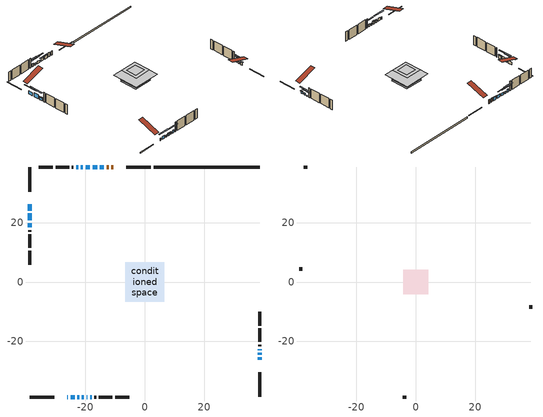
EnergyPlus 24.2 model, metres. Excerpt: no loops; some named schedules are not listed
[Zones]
conditioned space
 floor adiabatic (Floor3 construction): -4.47,-4.47 -4.47,4.47 4.47,4.47 4.47,-4.47 z0.76
 floor adiabatic (AdiabaticFloorConstruction): -6.58,-6.58 -6.58,6.58 6.58,6.58 6.58,-6.58 z3.2
 floor foundation (Slab1 construction): -4.56,-4.39 -4.56,4.39 4.56,4.39 4.56,-4.39 z0
 floor foundation (Slab2 construction): -1.37,-1.37 -1.37,1.37 1.37,1.37 1.37,-1.37 z0
 wall outside (RimJoist1 construction): 2.08,38.78 -6.18,38.78 / -38.78,-38.78 -30.51,-38.78 / -38.78,38.78 -38.78,30.51 / 38.78,-38.78 38.78,-30.51 z0.76:1.06
 wall outside (AdiabaticWallConstruction 1): -10.55,38.78 -11.25,38.78 / -12.18,38.78 -12.89,38.78 z0.76:2.79
 wall outside (AdiabaticWallConstruction): -26.14,-38.78 -25.94,-38.78 / 38.78,-26.14 38.78,-25.43 / -21.22,-38.78 -20.51,-38.78 / -19.58,-38.78 -19.37,-38.78 / -18.52,38.78 -19.94,38.78 z0.76:1.98; -25.01,-38.78 -23.69,-38.78 / -13.81,38.78 -15.14,38.78 / -38.78,19.81 -38.78,18.44 z0.76:2.28; -38.78,26.14 -38.78,24.11 z0.76:2.26; -38.78,23.18 -38.78,20.74 z0.76:2.74; -16.07,38.78 -17.59,38.78 z0.76:2.13; -22.76,-38.78 -22.15,-38.78 / 38.78,-24.51 38.78,-23.89 z0.76:1.73; 38.78,-22.97 38.78,-22.6 z0.76:1.12; -20.87,38.78 -21.53,38.78 z0.76:1.78; -22.46,38.78 -23.12,38.78 z0.76:2.29; -18.45,-38.78 -17.89,-38.78 z0.76:2.08
 wall outside (Wall1 construction): -24.05,38.78 -24.57,38.78 / -16.96,-38.78 -16.44,-38.78 / -38.78,17.51 -38.78,16.99 / 38.78,-21.68 38.78,-21.16 z0.76:5.64
 wall outside (Wall2 construction): -25.5,38.78 -30.09,38.78 / -15.51,-38.78 -10.92,-38.78 / -38.78,16.06 -38.78,11.47 / 38.78,-20.23 38.78,-15.64 z0.76:5.64
 wall outside (Wall3 construction): -31.02,38.78 -35.71,38.78 / -9.99,-38.78 -5.3,-38.78 / -38.78,10.54 -38.78,5.85 / 38.78,-14.71 38.78,-10.02 z0.76:5.64
 wall foundation (FoundationWall1 construction): 38.78,38.78 3.01,38.78 z0:0.76
 window (WindowConstruction 15): -26.14,-38.78 -25.94,-38.78 z0.76:1.98
 window (WindowConstruction 6): -25.01,-38.78 -23.69,-38.78 z0.76:2.28
 window (WindowConstruction 7): -38.78,26.14 -38.78,24.11 z0.76:2.26
 window (WindowConstruction 8): -38.78,23.18 -38.78,20.74 z0.76:2.74
 window (WindowConstruction 9): 38.78,-26.14 38.78,-25.43 z0.76:1.98
 window (WindowConstruction 10): -13.81,38.78 -15.14,38.78 z0.76:2.28
 window (WindowConstruction 11): -16.07,38.78 -17.59,38.78 z0.76:2.13
 window (WindowConstruction 12): -22.76,-38.78 -22.15,-38.78 z0.76:1.73
 window (WindowConstruction 13): -21.22,-38.78 -20.51,-38.78 z0.76:1.98
 window (WindowConstruction 16): -19.58,-38.78 -19.37,-38.78 z0.76:1.98
 window (WindowConstruction 14): -38.78,19.81 -38.78,18.44 z0.76:2.28
 window (WindowConstruction): 38.78,-24.5 38.78,-23.89 z0.76:1.73
 window (WindowConstruction 1): 38.78,-22.97 38.78,-22.61 z0.76:1.12
 window (WindowConstruction 2): -18.52,38.78 -19.94,38.78 z0.76:1.98
 window (WindowConstruction 3): -20.87,38.78 -21.53,38.78 z0.76:1.77
 window (WindowConstruction 4): -22.46,38.78 -23.12,38.78 z0.76:2.28
 window (WindowConstruction 5): -18.45,-38.78 -17.89,-38.78 z0.76:2.08
 door (Door): -10.55,38.78 -11.25,38.78 z0.76:2.79
 door (Door 1): -12.18,38.78 -12.89,38.78 z0.76:2.79
 ceiling adiabatic (AdiabaticFloorConstruction): 6.58,-6.58 6.58,6.58 -6.58,6.58 -6.58,-6.58 z3.2
attic - vented
 floor to conditioned space (Floor1 construction Reversed): -2.64,-2.64 -2.64,2.64 2.64,2.64 2.64,-2.64 z5.64
 floor to conditioned space (Floor2 construction Reversed): -4.14,-4.14 -4.14,4.14 4.14,4.14 4.14,-4.14 z5.64
 wall outside (Wall4 construction): -36.64,38.78 -37.85,38.78 / -4.37,-38.78 -3.16,-38.78 / -38.78,4.92 -38.78,3.71 / 38.78,-9.09 38.78,-7.88 z0.76:5.64
 roof outside (Roof1 construction): -9.62,38.78,5.64 -9.62,29.25,8.81 -7.11,29.25,8.81 -7.11,38.78,5.64; -27.07,-38.78,5.64 -27.07,-29.25,8.81 -29.58,-29.25,8.81 -29.58,-38.78,5.64; -38.78,27.07,5.64 -29.25,27.07,8.81 -29.25,29.58,8.81 -38.78,29.58,5.64; 38.78,-27.07,5.64 29.25,-27.07,8.81 29.25,-29.58,8.81 38.78,-29.58,5.64
shading: -21.42,-38.78 -27.28,-38.78 -27.28,-39.19 -21.42,-39.19 z4.55; -38.78,21.84 -38.78,28.41 -39.19,28.41 -39.19,21.84 z4.53; -38.78,18.47 -38.78,25.45 -39.19,25.45 -39.19,18.47 z5.01; 38.78,-25.23 38.78,-26.34 39.19,-26.34 39.19,-25.23 z2.18; -15.34,38.78 -13.61,38.78 -13.61,39.19 -15.34,39.19 z2.49; -17.79,38.78 -15.87,38.78 -15.87,39.19 -17.79,39.19 z2.33; -21.95,-38.78 -22.96,-38.78 -22.96,-39.19 -21.95,-39.19 z1.93; -20.31,-38.78 -21.42,-38.78 -21.42,-39.19 -20.31,-39.19 z2.18; -38.78,18.24 -38.78,20.01 -39.19,20.01 -39.19,18.24 z2.49; 38.78,-21.62 38.78,-26.77 39.19,-26.77 39.19,-21.62 z4; 38.78,-20.34 38.78,-25.24 39.19,-25.24 39.19,-20.34 z3.39; -22.21,38.78 -16.25,38.78 -16.25,39.19 -22.21,39.19 z4.25; -23.8,38.78 -18.6,38.78 -18.6,39.19 -23.8,39.19 z4.05; -25.39,38.78 -20.19,38.78 -20.19,39.19 -25.39,39.19 z4.55; -15.62,-38.78 -20.72,-38.78 -20.72,-39.19 -15.62,-39.19 z4.35
[Building]
Building 1: Terrain=Suburbs
[Site:Location]
Windsor AP_ON: Latitude {deg}=42.28; Longitude {deg}=-82.96; Time Zone {hr}=-5; Elevation {m}=190; Keep Site Location Information=Yes
[Site:GroundTemperature:Shallow]
6.34957, 4.46684, 4.31606, 5.20952, 8.79623, 12.3662, 15.4612, 17.4219, 17.5884, 15.9938, 12.9777, 9.51722
[Site:WaterMainsTemperature]
Calculation Method=Schedule; Temperature Schedule=mains temperature schedule
[Material] Roughness=Rough; Thermal Absorptance=0.9
Name | Thickness {m} | Conductivity {W/m-K} | Density {kg/m3} | Specific Heat {J/kg-K} | Solar Absorptance | Visible Absorptance
asphalt or fiberglass shingles | 0.00635 | 0.162714 | 1121.4 | 1465.45 | 0.95 | 0.95
ceiling stud and cavity | 0.1397 | 0.079977 | 65.682 | 1177.47 | 0.7 | 0.7
ceiling stud and cavity 1 | 0.1397 | 0.0803008 | 65.682 | 1177.47 | 0.7 | 0.7
concrete 4.0 in. | 0.1016 | 1.803125 | 2242.8 | 837.4 | 0.7 | 0.7
concrete 8.0 in. | 0.2032 | 1.803125 | 2242.8 | 837.4 | 0.7 | 0.7
door material | 0.04445 | 0.188738 | 512.64 | 1214.23 | 0.7 | 0.7
door material 1 | 0.04445 | 0.053851 | 512.64 | 1214.23 | 0.7 | 0.7
floor covering | 0.0127 | 9.015625 | 54.468 | 1339.84 | 0.6 | 0.6
floor covering 1 | 0.0127 | 0.0433444 | 54.468 | 1339.84 | 0.6 | 0.6
floor rigid ins; wall rigid ins | 0.512978 | 0.029427 | 32.04 | 1214.23 | 0.7 | 0.7
floor stud and cavity | 0.0889 | 0.305614 | 50.32683 | 1063.81 | 0.7 | 0.7
floor stud and cavity 1 | 0.1397 | 1.75129 | 37.0049 | 1207.88 | 0.7 | 0.7
furniture material conditioned space 1 | 0.1524 | 0.115458 | 640.8 | 1214.23 | 0.6 | 0.6
gypsum board | 0.0127 | 0.160291 | 801 | 837.4 | 0.6 | 0.6
osb sheathing 0.5 in. | 0.0127 | 0.115458 | 512.64 | 1214.23 | 0.7 | 0.7
osb sheathing 0.75 in. | 0.01905 | 0.115458 | 512.64 | 1214.23 | 0.7 | 0.7
rim joist stud and cavity | 0.0508 | 0.177588 | 50.32683 | 1063.81 | 0.6 | 0.6
slab rigid ins | 0.0252857 | 0.029427 | 32.04 | 1214.23 | 0.7 | 0.7
wall stud and cavity | 0.1397 | 0.115318 | 139.0536 | 1170.24 | 0.7 | 0.7
wall stud and cavity 1 | 0.1397 | 1.417 | 139.0536 | 1170.24 | 0.7 | 0.7
wall stud and cavity 2 | 0.1397 | 0.116332 | 139.0536 | 1170.24 | 0.7 | 0.7
wall stud and cavity 3 | 0.0889 | 6.1454 | 50.32683 | 1063.81 | 0.6 | 0.6
wall stud and cavity 4 | 0.0889 | 0.380278 | 52.3479 | 1209.89 | 0.7 | 0.7
wall stud and cavity 5 | 0.0889 | 0.391764 | 83.0341 | 1211.67 | 0.7 | 0.7
wood siding | 0.0254 | 0.102417 | 544.68 | 1172.36 | 0.25 | 0.25
wood siding 1 | 0.00254 | 0.102417 | 544.68 | 1172.36 | 0.25 | 0.25
wood siding 2; wood siding 3; wood siding 4 | 0.0254 | 0.102417 | 544.68 | 1172.36 | 0.7 | 0.7
[WindowMaterial:SimpleGlazingSystem]
Name | U-Factor {W/m2-K} | Solar Heat Gain Coefficient
WindowMaterial | 2.97584 | 0.61
WindowMaterial 1 | 4.55546 | 0.52
WindowMaterial 10 | 3.026374 | 0.54
WindowMaterial 2 | 6.67051 | 0.76
WindowMaterial 3 | 2.96732 | 0.62
WindowMaterial 4 | 2.95313 | 0.64
WindowMaterial 5 | 2.97414 | 0.62
WindowMaterial 6 | 2.89067 | 0.69
WindowMaterial 7 | 2.87534 | 0.71
WindowMaterial 8 | 2.90486 | 0.68
WindowMaterial 9 | 4.98699 | 0.61
[Construction]
AdiabaticFloorConstruction: floor stud and cavity 1, floor rigid ins, osb sheathing 0.75 in., floor covering 1
AdiabaticWallConstruction: wood siding 3, wall rigid ins, wall stud and cavity 4, gypsum board
AdiabaticWallConstruction 1: wood siding 4, wall rigid ins, wall stud and cavity 4, gypsum board
Door: door material
Door 1: door material 1
Floor1 construction Reversed: gypsum board, ceiling stud and cavity
Floor2 construction Reversed: gypsum board, ceiling stud and cavity 1
Floor3 construction: floor stud and cavity, floor covering
FoundationWall1 construction: concrete 8.0 in.
furniture construction conditioned space 1: furniture material conditioned space 1
PartitionWallConstruction: gypsum board, wall stud and cavity 5, gypsum board
RimJoist1 construction: wood siding 2, rim joist stud and cavity
Roof1 construction: asphalt or fiberglass shingles
Slab1 construction: slab rigid ins, concrete 4.0 in.
Slab2 construction: concrete 4.0 in.
Wall1 construction: wood siding, osb sheathing 0.5 in., wall stud and cavity, gypsum board
Wall2 construction: wood siding, osb sheathing 0.5 in., wall stud and cavity 1, gypsum board
Wall3 construction: wood siding, osb sheathing 0.5 in., wall stud and cavity 2, gypsum board
Wall4 construction: wood siding 1, wall stud and cavity 3
WindowConstruction; WindowConstruction 12: WindowMaterial
WindowConstruction 1: WindowMaterial 1
WindowConstruction 10; WindowConstruction 4; WindowConstruction 6: WindowMaterial 4
WindowConstruction 11; WindowConstruction 14: WindowMaterial 8
WindowConstruction 13; WindowConstruction 2; WindowConstruction 9: WindowMaterial 2
WindowConstruction 15: WindowMaterial 9
WindowConstruction 16: WindowMaterial 10
WindowConstruction 3: WindowMaterial 3
WindowConstruction 5: WindowMaterial 5
WindowConstruction 7: WindowMaterial 6
WindowConstruction 8: WindowMaterial 7
[Zone] Multiplier=1; Part of Total Floor Area=Yes
Name | Volume {m3}
attic - vented | 50.0941
conditioned space | 522.6
[Space]
Name | Zone | Volume {m3}
attic - vented 1 | attic - vented | 50.0941
conditioned space 1 | conditioned space | 522.6
[ZoneInfiltration:EffectiveLeakageArea]
infil attic - vented 1: Zone or Space=attic - vented 1; Schedule=Always On Discrete; Effective Air Leakage Area {cm2}=4296.44; Stack Coefficient=0.000560025; Wind Coefficient=1.59891e-05
[ZoneMixing]
whole house fan mix: Zone or Space=attic - vented; Schedule=Always On Continuous; Design Flow Rate Calculation Method=Flow/Zone; Design Flow Rate {m3/s}=0; Source Zone or Space=conditioned space
[SurfaceProperty:ExposedFoundationPerimeter] Exposed Perimeter Calculation Method=TotalExposedPerimeter
Name | Total Exposed Perimeter {m}
Slab1 | 35.768
Slab2 | 8.23
[InternalMass] Zone or ZoneList=conditioned space; Space or SpaceList=conditioned space 1
Name | Construction | Surface Area {m2}
furniture mass conditioned space 1 | furniture construction conditioned space 1 | 136.156
partition wall mass | PartitionWallConstruction | 260.46
[Lights]
interior lighting: Zone or ZoneList or Space or SpaceList=conditioned space 1; Schedule=interior lighting schedule; Design Level Calculation Method=LightingLevel; Lighting Level {W}=343.2; Return Air Fraction=0; Fraction Radiant=0.6; Fraction Visible=0.2; Fraction Replaceable=1
[People]
occupants: Zone or ZoneList or Space or SpaceList=conditioned space 1; Number of People Schedule=occupants schedule; Number of People Calculation Method=People; Number of People=3; Fraction Radiant=0.314171; Sensible Heat Fraction=0.56303; Activity Level Schedule=occupants activity schedule; Carbon Dioxide Generation Rate {m3/s-W}=0; Enable ASHRAE 55 Comfort Warnings=No; Mean Radiant Temperature Calculation Type=EnclosureAveraged
[ElectricEquipment] Zone or ZoneList or Space or SpaceList=conditioned space 1; Design Level Calculation Method=EquipmentLevel
Name | Schedule | Design Level {W} | Fraction Latent | Fraction Radiant | Fraction Lost
clothes dryer | clothes dryer schedule | 140.772 | 0.015 | 0.081 | 0.85
clothes washer | clothes washer schedule | 32.1985 | 0.03 | 0.162 | 0.7
cooking range | cooking range schedule | 215.147 | 0.08 | 0.432 | 0.2
dishwasher | dishwasher schedule | 66.8632 | 0.3 | 0.18 | 0.4
fridge | fridge schedule | 72.9452 | 0 | 0.6 | 0
mech vent house fan | mech vent house fan schedule | 0 | 0 | 0 | 1
mech vent house fan cfis | mech vent house fan cfis schedule | 0 | 0 | 0 | 0
misc plug loads | misc plug loads schedule | 494.7 | 0.045 | 0.513 | 0.1
whole house fan | Always On Discrete | 0 | 0 | 0 | 1
[OtherEquipment] Zone or ZoneList or Space or SpaceList=conditioned space 1; Design Level Calculation Method=EquipmentLevel
Name | Fuel Type | Schedule | Design Level {W} | Fraction Latent | Fraction Radiant | Fraction Lost
clothes dryer 1 | Electricity | clothes dryer schedule | 0 | 0.015 | 0.081 | 0.85
cooking range 1 | Electricity | cooking range schedule | 0 | 0.08 | 0.432 | 0.2
general water use latent | None | general water use schedule | 62.594 | 1 | 0 | 0
general water use sensible | None | general water use schedule | -61.6891 | 0 | 0.6 | 0
mech vent house fan latent load | None | Always On Discrete | 0 | 1 | 0 | 0
mech vent house fan sensible load | None | Always On Discrete | 0 | 0 | 0 | 0
water heater energy adjustment1 | NaturalGas | Always On Discrete | 0.01 | 0 | 0 | 1
[ZoneInfiltration:DesignFlowRate] Zone or ZoneList or Space or SpaceList=conditioned space 1; Schedule=Always On Discrete; Design Flow Rate Calculation Method=Flow/Zone; Design Flow Rate {m3/s}=0
infil flow; natural vent flow; whole house fan flow
[Foundation:Kiva] Initial Indoor Air Temperature {C}=18; Wall Depth Below Slab {m}=0.2032
Name | Wall Height Above Grade {m}
Foundation Kiva 1 | 0.759988
Foundation Kiva 2 | 0.1016
[Foundation:Kiva:Settings]
Soil Conductivity {W/m-K}=0.849921; Soil Density {kg/m3}=1842.3; Soil Specific Heat {J/kg-K}=418.7; Ground Solar Absorptivity=0.9; Ground Thermal Absorptivity=0.9; Ground Surface Roughness {m}=0.03; Far-Field Width {m}=40; Deep-Ground Boundary Condition=ZeroFlux; Deep-Ground Depth {m}=40; Minimum Cell Dimension {m}=0.2; Maximum Cell Growth Coefficient=3; Simulation Timestep=Timestep
[Exterior:Lights]
exterior lighting: Schedule=exterior lighting schedule; Design Level {W}=75.6
[Schedule:Constant]
Name | Hourly Value
Always On Continuous; mech vent house fan schedule; mech vent house fan cfis schedule; Always On Discrete | 1
occupants activity schedule | 117.228
fridge schedule | 0
[Schedule:Week:Daily]
interior lighting schedule Week Rule - Jan1-Jan27: interior lighting schedule day, interior lighting schedule day, interior lighting schedule day, interior lighting schedule day, interior lighting schedule day, interior lighting schedule day, interior lighting schedule day, interior lighting schedule default day, interior lighting schedule default day, interior lighting schedule default day, interior lighting schedule default day, interior lighting schedule default day
interior lighting schedule Week Rule - Jan28-Feb3: interior lighting schedule day, interior lighting schedule day, interior lighting schedule day, interior lighting schedule day, interior lighting schedule day 1, interior lighting schedule day 1, interior lighting schedule day 1, interior lighting schedule default day, interior lighting schedule default day, interior lighting schedule default day, interior lighting schedule default day, interior lighting schedule default day
interior lighting schedule Week Rule - Feb4-Feb24: interior lighting schedule day 1, interior lighting schedule day 1, interior lighting schedule day 1, interior lighting schedule day 1, interior lighting schedule day 1, interior lighting schedule day 1, interior lighting schedule day 1, interior lighting schedule default day, interior lighting schedule default day, interior lighting schedule default day, interior lighting schedule default day, interior lighting schedule default day
interior lighting schedule Week Rule - Feb25-Mar3: interior lighting schedule day 1, interior lighting schedule day 1, interior lighting schedule day 1, interior lighting schedule day 1, interior lighting schedule day 2, interior lighting schedule day 2, interior lighting schedule day 2, interior lighting schedule default day, interior lighting schedule default day, interior lighting schedule default day, interior lighting schedule default day, interior lighting schedule default day
interior lighting schedule Week Rule - Mar4-Mar31: interior lighting schedule day 2, interior lighting schedule day 2, interior lighting schedule day 2, interior lighting schedule day 2, interior lighting schedule day 2, interior lighting schedule day 2, interior lighting schedule day 2, interior lighting schedule default day, interior lighting schedule default day, interior lighting schedule default day, interior lighting schedule default day, interior lighting schedule default day
interior lighting schedule Week Rule - Apr1-Apr28: interior lighting schedule day 3, interior lighting schedule day 3, interior lighting schedule day 3, interior lighting schedule day 3, interior lighting schedule day 3, interior lighting schedule day 3, interior lighting schedule day 3, interior lighting schedule default day, interior lighting schedule default day, interior lighting schedule default day, interior lighting schedule default day, interior lighting schedule default day
interior lighting schedule Week Rule - Apr29-May5: interior lighting schedule day 3, interior lighting schedule day 3, interior lighting schedule day 4, interior lighting schedule day 4, interior lighting schedule day 4, interior lighting schedule day 4, interior lighting schedule day 4, interior lighting schedule default day, interior lighting schedule default day, interior lighting schedule default day, interior lighting schedule default day, interior lighting schedule default day
interior lighting schedule Week Rule - May6-May26: interior lighting schedule day 4, interior lighting schedule day 4, interior lighting schedule day 4, interior lighting schedule day 4, interior lighting schedule day 4, interior lighting schedule day 4, interior lighting schedule day 4, interior lighting schedule default day, interior lighting schedule default day, interior lighting schedule default day, interior lighting schedule default day, interior lighting schedule default day
interior lighting schedule Week Rule - May27-Jun2: interior lighting schedule day 4, interior lighting schedule day 4, interior lighting schedule day 4, interior lighting schedule day 4, interior lighting schedule day 4, interior lighting schedule day 5, interior lighting schedule day 5, interior lighting schedule default day, interior lighting schedule default day, interior lighting schedule default day, interior lighting schedule default day, interior lighting schedule default day
interior lighting schedule Week Rule - Jun3-Jun30: interior lighting schedule day 5, interior lighting schedule day 5, interior lighting schedule day 5, interior lighting schedule day 5, interior lighting schedule day 5, interior lighting schedule day 5, interior lighting schedule day 5, interior lighting schedule default day, interior lighting schedule default day, interior lighting schedule default day, interior lighting schedule default day, interior lighting schedule default day
interior lighting schedule Week Rule - Jul1-Jul28: interior lighting schedule day 6, interior lighting schedule day 6, interior lighting schedule day 6, interior lighting schedule day 6, interior lighting schedule day 6, interior lighting schedule day 6, interior lighting schedule day 6, interior lighting schedule default day, interior lighting schedule default day, interior lighting schedule default day, interior lighting schedule default day, interior lighting schedule default day
interior lighting schedule Week Rule - Jul29-Aug4: interior lighting schedule day 6, interior lighting schedule day 6, interior lighting schedule day 6, interior lighting schedule day 7, interior lighting schedule day 7, interior lighting schedule day 7, interior lighting schedule day 7, interior lighting schedule default day, interior lighting schedule default day, interior lighting schedule default day, interior lighting schedule default day, interior lighting schedule default day
interior lighting schedule Week Rule - Aug5-Aug25: interior lighting schedule day 7, interior lighting schedule day 7, interior lighting schedule day 7, interior lighting schedule day 7, interior lighting schedule day 7, interior lighting schedule day 7, interior lighting schedule day 7, interior lighting schedule default day, interior lighting schedule default day, interior lighting schedule default day, interior lighting schedule default day, interior lighting schedule default day
interior lighting schedule Week Rule - Aug26-Sep1: interior lighting schedule day 7, interior lighting schedule day 7, interior lighting schedule day 7, interior lighting schedule day 7, interior lighting schedule day 7, interior lighting schedule day 7, interior lighting schedule day 8, interior lighting schedule default day, interior lighting schedule default day, interior lighting schedule default day, interior lighting schedule default day, interior lighting schedule default day
interior lighting schedule Week Rule - Sep2-Sep29: interior lighting schedule day 8, interior lighting schedule day 8, interior lighting schedule day 8, interior lighting schedule day 8, interior lighting schedule day 8, interior lighting schedule day 8, interior lighting schedule day 8, interior lighting schedule default day, interior lighting schedule default day, interior lighting schedule default day, interior lighting schedule default day, interior lighting schedule default day
interior lighting schedule Week Rule - Sep30-Oct6: interior lighting schedule day 8, interior lighting schedule day 9, interior lighting schedule day 9, interior lighting schedule day 9, interior lighting schedule day 9, interior lighting schedule day 9, interior lighting schedule day 9, interior lighting schedule default day, interior lighting schedule default day, interior lighting schedule default day, interior lighting schedule default day, interior lighting schedule default day
interior lighting schedule Week Rule - Oct7-Oct27: interior lighting schedule day 9, interior lighting schedule day 9, interior lighting schedule day 9, interior lighting schedule day 9, interior lighting schedule day 9, interior lighting schedule day 9, interior lighting schedule day 9, interior lighting schedule default day, interior lighting schedule default day, interior lighting schedule default day, interior lighting schedule default day, interior lighting schedule default day
interior lighting schedule Week Rule - Oct28-Nov3: interior lighting schedule day 9, interior lighting schedule day 9, interior lighting schedule day 9, interior lighting schedule day 9, interior lighting schedule day 10, interior lighting schedule day 10, interior lighting schedule day 10, interior lighting schedule default day, interior lighting schedule default day, interior lighting schedule default day, interior lighting schedule default day, interior lighting schedule default day
interior lighting schedule Week Rule - Nov4-Nov24: interior lighting schedule day 10, interior lighting schedule day 10, interior lighting schedule day 10, interior lighting schedule day 10, interior lighting schedule day 10, interior lighting schedule day 10, interior lighting schedule day 10, interior lighting schedule default day, interior lighting schedule default day, interior lighting schedule default day, interior lighting schedule default day, interior lighting schedule default day
interior lighting schedule Week Rule - Nov25-Dec1: interior lighting schedule day 10, interior lighting schedule day 10, interior lighting schedule day 10, interior lighting schedule day 10, interior lighting schedule day 10, interior lighting schedule day 10, interior lighting schedule day 11, interior lighting schedule default day, interior lighting schedule default day, interior lighting schedule default day, interior lighting schedule default day, interior lighting schedule default day
interior lighting schedule Week Rule - Dec2-Dec31: interior lighting schedule day 11, interior lighting schedule day 11, interior lighting schedule day 11, interior lighting schedule day 11, interior lighting schedule day 11, interior lighting schedule day 11, interior lighting schedule day 11, interior lighting schedule default day, interior lighting schedule default day, interior lighting schedule default day, interior lighting schedule default day, interior lighting schedule default day
occupants schedule Week Rule - Jan1-Dec31: occupants schedule day, occupants schedule day, occupants schedule day, occupants schedule day, occupants schedule day, occupants schedule day, occupants schedule day, occupants schedule default day, occupants schedule default day, occupants schedule default day, occupants schedule default day, occupants schedule default day
clothes dryer schedule Week Rule - Jan1-Dec31: clothes dryer schedule day, clothes dryer schedule day, clothes dryer schedule day, clothes dryer schedule day, clothes dryer schedule day, clothes dryer schedule day, clothes dryer schedule day, clothes dryer schedule default day, clothes dryer schedule default day, clothes dryer schedule default day, clothes dryer schedule default day, clothes dryer schedule default day
clothes washer schedule Week Rule - Jan1-Dec31: clothes washer schedule day, clothes washer schedule day, clothes washer schedule day, clothes washer schedule day, clothes washer schedule day, clothes washer schedule day, clothes washer schedule day, clothes washer schedule default day, clothes washer schedule default day, clothes washer schedule default day, clothes washer schedule default day, clothes washer schedule default day
cooking range schedule Week Rule - Jan1-Dec31: cooking range schedule day, cooking range schedule day, cooking range schedule day, cooking range schedule day, cooking range schedule day, cooking range schedule day, cooking range schedule day, cooking range schedule default day, cooking range schedule default day, cooking range schedule default day, cooking range schedule default day, cooking range schedule default day
dishwasher schedule Week Rule - Jan1-Dec31: dishwasher schedule day, dishwasher schedule day, dishwasher schedule day, dishwasher schedule day, dishwasher schedule day, dishwasher schedule day, dishwasher schedule day, dishwasher schedule default day, dishwasher schedule default day, dishwasher schedule default day, dishwasher schedule default day, dishwasher schedule default day
misc plug loads schedule Week Rule - Jan1-Dec31: misc plug loads schedule day, misc plug loads schedule day, misc plug loads schedule day, misc plug loads schedule day, misc plug loads schedule day, misc plug loads schedule day, misc plug loads schedule day, misc plug loads schedule default day, misc plug loads schedule default day, misc plug loads schedule default day, misc plug loads schedule default day, misc plug loads schedule default day
general water use schedule Week Rule - Jan1-Dec31: general water use schedule day, general water use schedule day, general water use schedule day, general water use schedule day, general water use schedule day, general water use schedule day, general water use schedule day, general water use schedule default day, general water use schedule default day, general water use schedule default day, general water use schedule default day, general water use schedule default day
exterior lighting schedule Week Rule - Jan1-Jan27: exterior lighting schedule day, exterior lighting schedule day, exterior lighting schedule day, exterior lighting schedule day, exterior lighting schedule day, exterior lighting schedule day, exterior lighting schedule day, exterior lighting schedule default day, exterior lighting schedule default day, exterior lighting schedule default day, exterior lighting schedule default day, exterior lighting schedule default day
exterior lighting schedule Week Rule - Jan28-Feb3: exterior lighting schedule day, exterior lighting schedule day, exterior lighting schedule day, exterior lighting schedule day, exterior lighting schedule day 1, exterior lighting schedule day 1, exterior lighting schedule day 1, exterior lighting schedule default day, exterior lighting schedule default day, exterior lighting schedule default day, exterior lighting schedule default day, exterior lighting schedule default day
exterior lighting schedule Week Rule - Feb4-Feb24: exterior lighting schedule day 1, exterior lighting schedule day 1, exterior lighting schedule day 1, exterior lighting schedule day 1, exterior lighting schedule day 1, exterior lighting schedule day 1, exterior lighting schedule day 1, exterior lighting schedule default day, exterior lighting schedule default day, exterior lighting schedule default day, exterior lighting schedule default day, exterior lighting schedule default day
exterior lighting schedule Week Rule - Feb25-Mar3: exterior lighting schedule day 1, exterior lighting schedule day 1, exterior lighting schedule day 1, exterior lighting schedule day 1, exterior lighting schedule day 2, exterior lighting schedule day 2, exterior lighting schedule day 2, exterior lighting schedule default day, exterior lighting schedule default day, exterior lighting schedule default day, exterior lighting schedule default day, exterior lighting schedule default day
exterior lighting schedule Week Rule - Mar4-Mar31: exterior lighting schedule day 2, exterior lighting schedule day 2, exterior lighting schedule day 2, exterior lighting schedule day 2, exterior lighting schedule day 2, exterior lighting schedule day 2, exterior lighting schedule day 2, exterior lighting schedule default day, exterior lighting schedule default day, exterior lighting schedule default day, exterior lighting schedule default day, exterior lighting schedule default day
exterior lighting schedule Week Rule - Apr1-Apr28: exterior lighting schedule day 3, exterior lighting schedule day 3, exterior lighting schedule day 3, exterior lighting schedule day 3, exterior lighting schedule day 3, exterior lighting schedule day 3, exterior lighting schedule day 3, exterior lighting schedule default day, exterior lighting schedule default day, exterior lighting schedule default day, exterior lighting schedule default day, exterior lighting schedule default day
exterior lighting schedule Week Rule - Apr29-May5: exterior lighting schedule day 3, exterior lighting schedule day 3, exterior lighting schedule day 4, exterior lighting schedule day 4, exterior lighting schedule day 4, exterior lighting schedule day 4, exterior lighting schedule day 4, exterior lighting schedule default day, exterior lighting schedule default day, exterior lighting schedule default day, exterior lighting schedule default day, exterior lighting schedule default day
exterior lighting schedule Week Rule - May6-May26: exterior lighting schedule day 4, exterior lighting schedule day 4, exterior lighting schedule day 4, exterior lighting schedule day 4, exterior lighting schedule day 4, exterior lighting schedule day 4, exterior lighting schedule day 4, exterior lighting schedule default day, exterior lighting schedule default day, exterior lighting schedule default day, exterior lighting schedule default day, exterior lighting schedule default day
exterior lighting schedule Week Rule - May27-Jun2: exterior lighting schedule day 4, exterior lighting schedule day 4, exterior lighting schedule day 4, exterior lighting schedule day 4, exterior lighting schedule day 4, exterior lighting schedule day 5, exterior lighting schedule day 5, exterior lighting schedule default day, exterior lighting schedule default day, exterior lighting schedule default day, exterior lighting schedule default day, exterior lighting schedule default day
exterior lighting schedule Week Rule - Jun3-Jun30: exterior lighting schedule day 5, exterior lighting schedule day 5, exterior lighting schedule day 5, exterior lighting schedule day 5, exterior lighting schedule day 5, exterior lighting schedule day 5, exterior lighting schedule day 5, exterior lighting schedule default day, exterior lighting schedule default day, exterior lighting schedule default day, exterior lighting schedule default day, exterior lighting schedule default day
exterior lighting schedule Week Rule - Jul1-Jul28: exterior lighting schedule day 6, exterior lighting schedule day 6, exterior lighting schedule day 6, exterior lighting schedule day 6, exterior lighting schedule day 6, exterior lighting schedule day 6, exterior lighting schedule day 6, exterior lighting schedule default day, exterior lighting schedule default day, exterior lighting schedule default day, exterior lighting schedule default day, exterior lighting schedule default day
exterior lighting schedule Week Rule - Jul29-Aug4: exterior lighting schedule day 6, exterior lighting schedule day 6, exterior lighting schedule day 6, exterior lighting schedule day 7, exterior lighting schedule day 7, exterior lighting schedule day 7, exterior lighting schedule day 7, exterior lighting schedule default day, exterior lighting schedule default day, exterior lighting schedule default day, exterior lighting schedule default day, exterior lighting schedule default day
exterior lighting schedule Week Rule - Aug5-Aug25: exterior lighting schedule day 7, exterior lighting schedule day 7, exterior lighting schedule day 7, exterior lighting schedule day 7, exterior lighting schedule day 7, exterior lighting schedule day 7, exterior lighting schedule day 7, exterior lighting schedule default day, exterior lighting schedule default day, exterior lighting schedule default day, exterior lighting schedule default day, exterior lighting schedule default day
exterior lighting schedule Week Rule - Aug26-Sep1: exterior lighting schedule day 7, exterior lighting schedule day 7, exterior lighting schedule day 7, exterior lighting schedule day 7, exterior lighting schedule day 7, exterior lighting schedule day 7, exterior lighting schedule day 8, exterior lighting schedule default day, exterior lighting schedule default day, exterior lighting schedule default day, exterior lighting schedule default day, exterior lighting schedule default day
exterior lighting schedule Week Rule - Sep2-Sep29: exterior lighting schedule day 8, exterior lighting schedule day 8, exterior lighting schedule day 8, exterior lighting schedule day 8, exterior lighting schedule day 8, exterior lighting schedule day 8, exterior lighting schedule day 8, exterior lighting schedule default day, exterior lighting schedule default day, exterior lighting schedule default day, exterior lighting schedule default day, exterior lighting schedule default day
exterior lighting schedule Week Rule - Sep30-Oct6: exterior lighting schedule day 8, exterior lighting schedule day 9, exterior lighting schedule day 9, exterior lighting schedule day 9, exterior lighting schedule day 9, exterior lighting schedule day 9, exterior lighting schedule day 9, exterior lighting schedule default day, exterior lighting schedule default day, exterior lighting schedule default day, exterior lighting schedule default day, exterior lighting schedule default day
exterior lighting schedule Week Rule - Oct7-Oct27: exterior lighting schedule day 9, exterior lighting schedule day 9, exterior lighting schedule day 9, exterior lighting schedule day 9, exterior lighting schedule day 9, exterior lighting schedule day 9, exterior lighting schedule day 9, exterior lighting schedule default day, exterior lighting schedule default day, exterior lighting schedule default day, exterior lighting schedule default day, exterior lighting schedule default day
exterior lighting schedule Week Rule - Oct28-Nov3: exterior lighting schedule day 9, exterior lighting schedule day 9, exterior lighting schedule day 9, exterior lighting schedule day 9, exterior lighting schedule day 10, exterior lighting schedule day 10, exterior lighting schedule day 10, exterior lighting schedule default day, exterior lighting schedule default day, exterior lighting schedule default day, exterior lighting schedule default day, exterior lighting schedule default day
[Schedule:Year]
interior lighting schedule: interior lighting schedule Week Rule - Jan1-Jan27, 1, 1, 1, 27, interior lighting schedule Week Rule - Jan28-Feb3, 1, 28, 2, 3, interior lighting schedule Week Rule - Feb4-Feb24, 2, 4, 2, 24, interior lighting schedule Week Rule - Feb25-Mar3, 2, 25, 3, 3, interior lighting schedule Week Rule - Mar4-Mar31, 3, 4, 3, 31, interior lighting schedule Week Rule - Apr1-Apr28, 4, 1, 4, 28, interior lighting schedule Week Rule - Apr29-May5, 4, 29, 5, 5, interior lighting schedule Week Rule - May6-May26, 5, 6, 5, 26, interior lighting schedule Week Rule - May27-Jun2, 5, 27, 6, 2, interior lighting schedule Week Rule - Jun3-Jun30, 6, 3, 6, 30, interior lighting schedule Week Rule - Jul1-Jul28, 7, 1, 7, 28, interior lighting schedule Week Rule - Jul29-Aug4, 7, 29, 8, 4, interior lighting schedule Week Rule - Aug5-Aug25, 8, 5, 8, 25, interior lighting schedule Week Rule - Aug26-Sep1, 8, 26, 9, 1, interior lighting schedule Week Rule - Sep2-Sep29, 9, 2, 9, 29, interior lighting schedule Week Rule - Sep30-Oct6, 9, 30, 10, 6, interior lighting schedule Week Rule - Oct7-Oct27, 10, 7, 10, 27, interior lighting schedule Week Rule - Oct28-Nov3, 10, 28, 11, 3, interior lighting schedule Week Rule - Nov4-Nov24, 11, 4, 11, 24, interior lighting schedule Week Rule - Nov25-Dec1, 11, 25, 12, 1, interior lighting schedule Week Rule - Dec2-Dec31, 12, 2, 12, 31
occupants schedule: occupants schedule Week Rule - Jan1-Dec31, 1, 1, 12, 31
clothes dryer schedule: clothes dryer schedule Week Rule - Jan1-Dec31, 1, 1, 12, 31
clothes washer schedule: clothes washer schedule Week Rule - Jan1-Dec31, 1, 1, 12, 31
cooking range schedule: cooking range schedule Week Rule - Jan1-Dec31, 1, 1, 12, 31
dishwasher schedule: dishwasher schedule Week Rule - Jan1-Dec31, 1, 1, 12, 31
misc plug loads schedule: misc plug loads schedule Week Rule - Jan1-Dec31, 1, 1, 12, 31
general water use schedule: general water use schedule Week Rule - Jan1-Dec31, 1, 1, 12, 31
exterior lighting schedule: exterior lighting schedule Week Rule - Jan1-Jan27, 1, 1, 1, 27, exterior lighting schedule Week Rule - Jan28-Feb3, 1, 28, 2, 3, exterior lighting schedule Week Rule - Feb4-Feb24, 2, 4, 2, 24, exterior lighting schedule Week Rule - Feb25-Mar3, 2, 25, 3, 3, exterior lighting schedule Week Rule - Mar4-Mar31, 3, 4, 3, 31, exterior lighting schedule Week Rule - Apr1-Apr28, 4, 1, 4, 28, exterior lighting schedule Week Rule - Apr29-May5, 4, 29, 5, 5, exterior lighting schedule Week Rule - May6-May26, 5, 6, 5, 26, exterior lighting schedule Week Rule - May27-Jun2, 5, 27, 6, 2, exterior lighting schedule Week Rule - Jun3-Jun30, 6, 3, 6, 30, exterior lighting schedule Week Rule - Jul1-Jul28, 7, 1, 7, 28, exterior lighting schedule Week Rule - Jul29-Aug4, 7, 29, 8, 4, exterior lighting schedule Week Rule - Aug5-Aug25, 8, 5, 8, 25, exterior lighting schedule Week Rule - Aug26-Sep1, 8, 26, 9, 1, exterior lighting schedule Week Rule - Sep2-Sep29, 9, 2, 9, 29, exterior lighting schedule Week Rule - Sep30-Oct6, 9, 30, 10, 6, exterior lighting schedule Week Rule - Oct7-Oct27, 10, 7, 10, 27, exterior lighting schedule Week Rule - Oct28-Nov3, 10, 28, 11, 3, exterior lighting schedule Week Rule - Nov4-Nov24, 11, 4, 11, 24, exterior lighting schedule Week Rule - Nov25-Dec1, 11, 25, 12, 1, exterior lighting schedule Week Rule - Dec2-Dec31, 12, 2, 12, 31
[Schedule:Compact]
mains temperature schedule: Through: 01/01, For: AllDays, Until: 24:00, 9.71556, Through: 01/02, For: AllDays, Until: 24:00, 9.65056, Through: 01/03, For: AllDays, Until: 24:00, 9.58667, Through: 01/04, For: AllDays, Until: 24:00, 9.52389, Through: 01/05, For: AllDays, Until: 24:00, 9.46278, Through: 01/06, For: AllDays, Until: 24:00, 9.40278, Through: 01/07, For: AllDays, Until: 24:00, 9.34444, Through: 01/08, For: AllDays, Until: 24:00, 9.28778, Through: 01/09, For: AllDays, Until: 24:00, 9.23222, Through: 01/10, For: AllDays, Until: 24:00, 9.17778, Through: 01/11, For: AllDays, Until: 24:00, 9.125, Through: 01/12, For: AllDays, Until: 24:00, 9.07389, Through: 01/13, For: AllDays, Until: 24:00, 9.02444, Through: 01/14, For: AllDays, Until: 24:00, 8.97611, Through: 01/15, For: AllDays, Until: 24:00, 8.92944, Through: 01/16, For: AllDays, Until: 24:00, 8.88444, Through: 01/17, For: AllDays, Until: 24:00, 8.84056, Through: 01/18, For: AllDays, Until: 24:00, 8.79889, Through: 01/19, For: AllDays, Until: 24:00, 8.75833, Through: 01/20, For: AllDays, Until: 24:00, 8.71944, Through: 01/21, For: AllDays, Until: 24:00, 8.68222, Through: 01/22, For: AllDays, Until: 24:00, 8.64667, Through: 01/23, For: AllDays, Until: 24:00, 8.61222, Through: 01/24, For: AllDays, Until: 24:00, 8.58, Through: 01/25, For: AllDays, Until: 24:00, 8.54944, Through: 01/26, For: AllDays, Until: 24:00, 8.52, Through: 01/27, For: AllDays, Until: 24:00, 8.49278, Through: 01/28, For: AllDays, Until: 24:00, 8.46722, Through: 01/29, For: AllDays, Until: 24:00, 8.44278, Through: 01/30, For: AllDays, Until: 24:00, 8.42056, Through: 01/31, For: AllDays, Until: 24:00, 8.39944, Through: 02/01, For: AllDays, Until: 24:00, 8.38056, Through: 02/02, For: AllDays, Until: 24:00, 8.36333, Through: 02/03, For: AllDays, Until: 24:00, 8.34778, Through: 02/04, For: AllDays, Until: 24:00, 8.33389, Through: 02/05, For: AllDays, Until: 24:00, 8.32167, Through: 02/06, For: AllDays, Until: 24:00, 8.31111, Through: 02/07, For: AllDays, Until: 24:00, 8.30222, Through: 02/08, For: AllDays, Until: 24:00, 8.295, Through: 02/09, For: AllDays, Until: 24:00, 8.29, Through: 02/10, For: AllDays, Until: 24:00, 8.28611, Through: 02/11, For: AllDays, Until: 24:00, 8.28444, Through: 02/12, For: AllDays, Until: 24:00, 8.28444, Through: 02/13, For: AllDays, Until: 24:00, 8.28611, Through: 02/14, For: AllDays, Until: 24:00, 8.28889, Through: 02/15, For: AllDays, Until: 24:00, 8.29444, Through: 02/16, For: AllDays, Until: 24:00, 8.30111, Through: 02/17, For: AllDays, Until: 24:00, 8.30944, Through: 02/18, For: AllDays, Until: 24:00, 8.31944, Through: 02/19, For: AllDays, Until: 24:00, 8.33167, Through: 02/20, For: AllDays, Until: 24:00, 8.345, Through: 02/21, For: AllDays, Until: 24:00, 8.36056, Through: 02/22, For: AllDays, Until: 24:00, 8.37778, Through: 02/23, For: AllDays, Until: 24:00, 8.39611, Through: 02/24, For: AllDays, Until: 24:00, 8.41667, Through: 02/25, For: AllDays, Until: 24:00, 8.43889, Through: 02/26, For: AllDays, Until: 24:00, 8.46278, Through: 02/27, For: AllDays, Until: 24:00, 8.48833, Through: 02/28, For: AllDays, Until: 24:00, 8.51556, Through: 03/01, For: AllDays, Until: 24:00, 8.54444, Through: 03/02, For: AllDays, Until: 24:00, 8.575, Through: 03/03, For: AllDays, Until: 24:00, 8.60667, Through: 03/04, For: AllDays, Until: 24:00, 8.64056, Through: 03/05, For: AllDays, Until: 24:00, 8.67611, Through: 03/06, For: AllDays, Until: 24:00, 8.71278, Through: 03/07, For: AllDays, Until: 24:00, 8.75167, Through: 03/08, For: AllDays, Until: 24:00, 8.79167, Through: 03/09, For: AllDays, Until: 24:00, 8.83333, Through: 03/10, For: AllDays, Until: 24:00, 8.87667, Through: 03/11, For: AllDays, Until: 24:00, 8.92167, Through: 03/12, For: AllDays, Until: 24:00, 8.96833, Through: 03/13, For: AllDays, Until: 24:00, 9.01611, Through: 03/14, For: AllDays, Until: 24:00, 9.06556, Through: 03/15, For: AllDays, Until: 24:00, 9.11667, Through: 03/16, For: AllDays, Until: 24:00, 9.16889, Through: 03/17, For: AllDays, Until: 24:00, 9.22278, Through: 03/18, For: AllDays, Until: 24:00, 9.27833, Through: 03/19, For: AllDays, Until: 24:00, 9.335, Through: 03/20, For: AllDays, Until: 24:00, 9.39333, Through: 03/21, For: AllDays, Until: 24:00, 9.45278, Through: 03/22, For: AllDays, Until: 24:00, 9.51389, Through: 03/23, For: AllDays, Until: 24:00, 9.57611, Through: 03/24, For: AllDays, Until: 24:00, 9.64, Through: 03/25, For: AllDays, Until: 24:00, 9.705, Through: 03/26, For: AllDays, Until: 24:00, 9.77111, Through: 03/27, For: AllDays, Until: 24:00, 9.83889, Through: 03/28, For: AllDays, Until: 24:00, 9.90778, Through: 03/29, For: AllDays, Until: 24:00, 9.97778, Through: 03/30, For: AllDays, Until: 24:00, 10.0489, Through: 03/31, For: AllDays, Until: 24:00, 10.1217, Through: 04/01, For: AllDays, Until: 24:00, 10.1956, Through: 04/02, For: AllDays, Until: 24:00, 10.2706, Through: 04/03, For: AllDays, Until: 24:00, 10.3461, Through: 04/04, For: AllDays, Until: 24:00, 10.4233, Through: 04/05, For: AllDays, Until: 24:00, 10.5017, Through: 04/06, For: AllDays, Until: 24:00, 10.5811, Through: 04/07, For: AllDays, Until: 24:00, 10.6617, Through: 04/08, For: AllDays, Until: 24:00, 10.7428, Through: 04/09, For: AllDays, Until: 24:00, 10.825, Through: 04/10, For: AllDays, Until: 24:00, 10.9089, Through: 04/11, For: AllDays, Until: 24:00, 10.9928, Through: 04/12, For: AllDays, Until: 24:00, 11.0783, Through: 04/13, For: AllDays, Until: 24:00, 11.1644, Through: 04/14, For: AllDays, Until: 24:00, 11.2517, Through: 04/15, For: AllDays, Until: 24:00, 11.3394, Through: 04/16, For: AllDays, Until: 24:00, 11.4278, Through: 04/17, For: AllDays, Until: 24:00, 11.5178, Through: 04/18, For: AllDays, Until: 24:00, 11.6078, Through: 04/19, For: AllDays, Until: 24:00, 11.6989, Through: 04/20, For: AllDays, Until: 24:00, 11.7906, Through: 04/21, For: AllDays, Until: 24:00, 11.8828, Through: 04/22, For: AllDays, Until: 24:00, 11.9761, Through: 04/23, For: AllDays, Until: 24:00, 12.07, Through: 04/24, For: AllDays, Until: 24:00, 12.1639, Through: 04/25, For: AllDays, Until: 24:00, 12.2589, Through: 04/26, For: AllDays, Until: 24:00, 12.3544, Through: 04/27, For: AllDays, Until: 24:00, 12.4506, Through: 04/28, For: AllDays, Until: 24:00, 12.5472, Through: 04/29, For: AllDays, Until: 24:00, 12.6439, Through: 04/30, For: AllDays, Until: 24:00, 12.7411, Through: 05/01, For: AllDays, Until: 24:00, 12.8389, Through: 05/02, For: AllDays, Until: 24:00, 12.9372, Through: 05/03, For: AllDays, Until: 24:00, 13.0356, Through: 05/04, For: AllDays, Until: 24:00, 13.1344, Through: 05/05, For: AllDays, Until: 24:00, 13.2339, Through: 05/06, For: AllDays, Until: 24:00, 13.3333, Through: 05/07, For: AllDays, Until: 24:00, 13.4328, Through: 05/08, For: AllDays, Until: 24:00, 13.5328, Through: 05/09, For: AllDays, Until: 24:00, 13.6328, Through: 05/10, For: AllDays, Until: 24:00, 13.7328, Through: 05/11, For: AllDays, Until: 24:00, 13.8328, Through: 05/12, For: AllDays, Until: 24:00, 13.9333, Through: 05/13, For: AllDays, Until: 24:00, 14.0339, Through: 05/14, For: AllDays, Until: 24:00, 14.1344, Through: 05/15, For: AllDays, Until: 24:00, 14.2344, Through: 05/16, For: AllDays, Until: 24:00, 14.335, Through: 05/17, For: AllDays, Until: 24:00, 14.4356, Through: 05/18, For: AllDays, Until: 24:00, 14.5356, Through: 05/19, For: AllDays, Until: 24:00, 14.6356, Through: 05/20, For: AllDays, Until: 24:00, 14.7356, Through: 05/21, For: AllDays, Until: 24:00, 14.8356, Through: 05/22, For: AllDays, Until: 24:00, 14.935, Through: 05/23, For: AllDays, Until: 24:00, 15.0344, Through: 05/24, For: AllDays, Until: 24:00, 15.1333, Through: 05/25, For: AllDays, Until: 24:00, 15.2322, Through: 05/26, For: AllDays, Until: 24:00, 15.3306, Through: 05/27, For: AllDays, Until: 24:00, 15.4283, Through: 05/28, For: AllDays, Until: 24:00, 15.5261, Through: 05/29, For: AllDays, Until: 24:00, 15.6233, Through: 05/30, For: AllDays, Until: 24:00, 15.7206, Through: 05/31, For: AllDays, Until: 24:00, 15.8167, Through: 06/01, For: AllDays, Until: 24:00, 15.9128, Through: 06/02, For: AllDays, Until: 24:00, 16.0078, Through: 06/03, For: AllDays, Until: 24:00, 16.1028, Through: 06/04, For: AllDays, Until: 24:00, 16.1967, Through: 06/05, For: AllDays, Until: 24:00, 16.2906, Through: 06/06, For: AllDays, Until: 24:00, 16.3833, Through: 06/07, For: AllDays, Until: 24:00, 16.4756, Through: 06/08, For: AllDays, Until: 24:00, 16.5672, Through: 06/09, For: AllDays, Until: 24:00, 16.6578, Through: 06/10, For: AllDays, Until: 24:00, 16.7478, Through: 06/11, For: AllDays, Until: 24:00, 16.8372, Through: 06/12, For: AllDays, Until: 24:00, 16.9256, Through: 06/13, For: AllDays, Until: 24:00, 17.0133, Through: 06/14, For: AllDays, Until: 24:00, 17.1, Through: 06/15, For: AllDays, Until: 24:00, 17.1861, Through: 06/16, For: AllDays, Until: 24:00, 17.2711, Through: 06/17, For: AllDays, Until: 24:00, 17.355, Through: 06/18, For: AllDays, Until: 24:00, 17.4383, Through: 06/19, For: AllDays, Until: 24:00, 17.5206, Through: 06/20, For: AllDays, Until: 24:00, 17.6017, Through: 06/21, For: AllDays, Until: 24:00, 17.6817, Through: 06/22, For: AllDays, Until: 24:00, 17.7606, Through: 06/23, For: AllDays, Until: 24:00, 17.8383, Through: 06/24, For: AllDays, Until: 24:00, 17.9156, Through: 06/25, For: AllDays, Until: 24:00, 17.9911, Through: 06/26, For: AllDays, Until: 24:00, 18.0656, Through: 06/27, For: AllDays, Until: 24:00, 18.1389, Through: 06/28, For: AllDays, Until: 24:00, 18.2111, Through: 06/29, For: AllDays, Until: 24:00, 18.2822, Through: 06/30, For: AllDays, Until: 24:00, 18.3522, Through: 07/01, For: AllDays, Until: 24:00, 18.4206, Through: 07/02, For: AllDays, Until: 24:00, 18.4878, Through: 07/03, For: AllDays, Until: 24:00, 18.5539, Through: 07/04, For: AllDays, Until: 24:00, 18.6183, Through: 07/05, For: AllDays, Until: 24:00, 18.6817, Through: 07/06, For: AllDays, Until: 24:00, 18.7439, Through: 07/07, For: AllDays, Until: 24:00, 18.8044, Through: 07/08, For: AllDays, Until: 24:00, 18.8639, Through: 07/09, For: AllDays, Until: 24:00, 18.9217, Through: 07/10, For: AllDays, Until: 24:00, 18.9778, Through: 07/11, For: AllDays, Until: 24:00, 19.0328, Through: 07/12, For: AllDays, Until: 24:00, 19.0861, Through: 07/13, For: AllDays, Until: 24:00, 19.1383, Through: 07/14, For: AllDays, Until: 24:00, 19.1889, Through: 07/15, For: AllDays, Until: 24:00, 19.2378, Through: 07/16, For: AllDays, Until: 24:00, 19.2856, Through: 07/17, For: AllDays, Until: 24:00, 19.3311, Through: 07/18, For: AllDays, Until: 24:00, 19.3761, Through: 07/19, For: AllDays, Until: 24:00, 19.4189, Through: 07/20, For: AllDays, Until: 24:00, 19.46, Through: 07/21, For: AllDays, Until: 24:00, 19.5, Through: 07/22, For: AllDays, Until: 24:00, 19.5378, Through: 07/23, For: AllDays, Until: 24:00, 19.5744, Through: 07/24, For: AllDays, Until: 24:00, 19.6094, Through: 07/25, For: AllDays, Until: 24:00, 19.6428, Through: 07/26, For: AllDays, Until: 24:00, 19.6744, Through: 07/27, For: AllDays, Until: 24:00, 19.7044, Through: 07/28, For: AllDays, Until: 24:00, 19.7328, Through: 07/29, For: AllDays, Until: 24:00, 19.7594, Through: 07/30, For: AllDays, Until: 24:00, 19.7844, Through: 07/31, For: AllDays, Until: 24:00, 19.8078, Through: 08/01, For: AllDays, Until: 24:00, 19.8294, Through: 08/02, For: AllDays, Until: 24:00, 19.8494, Through: 08/03, For: AllDays, Until: 24:00, 19.8678, Through: 08/04, For: AllDays, Until: 24:00, 19.8844, Through: 08/05, For: AllDays, Until: 24:00, 19.8994, Through: 08/06, For: AllDays, Until: 24:00, 19.9122, Through: 08/07, For: AllDays, Until: 24:00, 19.9239, Through: 08/08, For: AllDays, Until: 24:00, 19.9333, Through: 08/09, For: AllDays, Until: 24:00, 19.9417, Through: 08/10, For: AllDays, Until: 24:00, 19.9478, Through: 08/11, For: AllDays, Until: 24:00, 19.9522, Through: 08/12, For: AllDays, Until: 24:00, 19.9556, Through: 08/13, For: AllDays, Until: 24:00, 19.9567, Through: 08/14, For: AllDays, Until: 24:00, 19.9556, Through: 08/15, For: AllDays, Until: 24:00, 19.9533, Through: 08/16, For: AllDays, Until: 24:00, 19.9494, Through: 08/17, For: AllDays, Until: 24:00, 19.9433, Through: 08/18, For: AllDays, Until: 24:00, 19.9361, Through: 08/19, For: AllDays, Until: 24:00, 19.9267, Through: 08/20, For: AllDays, Until: 24:00, 19.9156, Through: 08/21, For: AllDays, Until: 24:00, 19.9033, Through: 08/22, For: AllDays, Until: 24:00, 19.8889, Through: 08/23, For: AllDays, Until: 24:00, 19.8728, Through: 08/24, For: AllDays, Until: 24:00, 19.855, Through: 08/25, For: AllDays, Until: 24:00, 19.835, Through: 08/26, For: AllDays, Until: 24:00, 19.8139, Through: 08/27, For: AllDays, Until: 24:00, 19.7911, Through: 08/28, For: AllDays, Until: 24:00, 19.7667, Through: 08/29, For: AllDays, Until: 24:00, 19.7406, Through: 08/30, For: AllDays, Until: 24:00, 19.7122, Through: 08/31, For: AllDays, Until: 24:00, 19.6828, Through: 09/01, For: AllDays, Until: 24:00, 19.6517, Through: 09/02, For: AllDays, Until: 24:00, 19.6189, Through: 09/03, For: AllDays, Until: 24:00, 19.5844, Through: 09/04, For: AllDays, Until: 24:00, 19.5483, Through: 09/05, For: AllDays, Until: 24:00, 19.5106, Through: 09/06, For: AllDays, Until: 24:00, 19.4711, Through: 09/07, For: AllDays, Until: 24:00, 19.4306, Through: 09/08, For: AllDays, Until: 24:00, 19.3878, Through: 09/09, For: AllDays, Until: 24:00, 19.3439, Through: 09/10, For: AllDays, Until: 24:00, 19.2983, Through: 09/11, For: AllDays, Until: 24:00, 19.2511, Through: 09/12, For: AllDays, Until: 24:00, 19.2028, Through: 09/13, For: AllDays, Until: 24:00, 19.1528, Through: 09/14, For: AllDays, Until: 24:00, 19.1011, Through: 09/15, For: AllDays, Until: 24:00, 19.0478, Through: 09/16, For: AllDays, Until: 24:00, 18.9933, Through: 09/17, For: AllDays, Until: 24:00, 18.9372, Through: 09/18, For: AllDays, Until: 24:00, 18.88, Through: 09/19, For: AllDays, Until: 24:00, 18.8211, Through: 09/20, For: AllDays, Until: 24:00, 18.7611, Through: 09/21, For: AllDays, Until: 24:00, 18.6994, Through: 09/22, For: AllDays, Until: 24:00, 18.6361, Through: 09/23, For: AllDays, Until: 24:00, 18.5722, Through: 09/24, For: AllDays, Until: 24:00, 18.5067, Through: 09/25, For: AllDays, Until: 24:00, 18.4394, Through: 09/26, For: AllDays, Until: 24:00, 18.3711, Through: 09/27, For: AllDays, Until: 24:00, 18.3017, Through: 09/28, For: AllDays, Until: 24:00, 18.2311, Through: 09/29, For: AllDays, Until: 24:00, 18.1594, Through: 09/30, For: AllDays, Until: 24:00, 18.0861, Through: 10/01, For: AllDays, Until: 24:00, 18.0122, Through: 10/02, For: AllDays, Until: 24:00, 17.9367, Through: 10/03, For: AllDays, Until: 24:00, 17.86, Through: 10/04, For: AllDays, Until: 24:00, 17.7822, Through: 10/05, For: AllDays, Until: 24:00, 17.7039, Through: 10/06, For: AllDays, Until: 24:00, 17.6239, Through: 10/07, For: AllDays, Until: 24:00, 17.5428, Through: 10/08, For: AllDays, Until: 24:00, 17.4611, Through: 10/09, For: AllDays, Until: 24:00, 17.3783, Through: 10/10, For: AllDays, Until: 24:00, 17.2944, Through: 10/11, For: AllDays, Until: 24:00, 17.21, Through: 10/12, For: AllDays, Until: 24:00, 17.1239, Through: 10/13, For: AllDays, Until: 24:00, 17.0378, Through: 10/14, For: AllDays, Until: 24:00, 16.95, Through: 10/15, For: AllDays, Until: 24:00, 16.8617, Through: 10/16, For: AllDays, Until: 24:00, 16.7728, Through: 10/17, For: AllDays, Until: 24:00, 16.6828, Through: 10/18, For: AllDays, Until: 24:00, 16.5922, Through: 10/19, For: AllDays, Until: 24:00, 16.5011, Through: 10/20, For: AllDays, Until: 24:00, 16.4089, Through: 10/21, For: AllDays, Until: 24:00, 16.3161, Through: 10/22, For: AllDays, Until: 24:00, 16.2228, Through: 10/23, For: AllDays, Until: 24:00, 16.1289, Through: 10/24, For: AllDays, Until: 24:00, 16.0344, Through: 10/25, For: AllDays, Until: 24:00, 15.9389, Through: 10/26, For: AllDays, Until: 24:00, 15.8433, Through: 10/27, For: AllDays, Until: 24:00, 15.7472, Through: 10/28, For: AllDays, Until: 24:00, 15.6506, Through: 10/29, For: AllDays, Until: 24:00, 15.5533, Through: 10/30, For: AllDays, Until: 24:00, 15.4561, Through: 10/31, For: AllDays, Until: 24:00, 15.3578, Through: 11/01, For: AllDays, Until: 24:00, 15.2594, Through: 11/02, For: AllDays, Until: 24:00, 15.1611, Through: 11/03, For: AllDays, Until: 24:00, 15.0617, Through: 11/04, For: AllDays, Until: 24:00, 14.9628, Through: 11/05, For: AllDays, Until: 24:00, 14.8633, Through: 11/06, For: AllDays, Until: 24:00, 14.7633, Through: 11/07, For: AllDays, Until: 24:00, 14.6633, Through: 11/08, For: AllDays, Until: 24:00, 14.5633, Through: 11/09, For: AllDays, Until: 24:00, 14.4633, Through: 11/10, For: AllDays, Until: 24:00, 14.3628, Through: 11/11, For: AllDays, Until: 24:00, 14.2628, Through: 11/12, For: AllDays, Until: 24:00, 14.1622, Through: 11/13, For: AllDays, Until: 24:00, 14.0617, Through: 11/14, For: AllDays, Until: 24:00, 13.9611, Through: 11/15, For: AllDays, Until: 24:00, 13.8611, Through: 11/16, For: AllDays, Until: 24:00, 13.7606, Through: 11/17, For: AllDays, Until: 24:00, 13.6606, Through: 11/18, For: AllDays, Until: 24:00, 13.5606, Through: 11/19, For: AllDays, Until: 24:00, 13.4606, Through: 11/20, For: AllDays, Until: 24:00, 13.3611, Through: 11/21, For: AllDays, Until: 24:00, 13.2617, Through: 11/22, For: AllDays, Until: 24:00, 13.1622, Through: 11/23, For: AllDays, Until: 24:00, 13.0633, Through: 11/24, For: AllDays, Until: 24:00, 12.9644, Through: 11/25, For: AllDays, Until: 24:00, 12.8661, Through: 11/26, For: AllDays, Until: 24:00, 12.7683, Through: 11/27, For: AllDays, Until: 24:00, 12.6711, Through: 11/28, For: AllDays, Until: 24:00, 12.5739, Through: 11/29, For: AllDays, Until: 24:00, 12.4772, Through: 11/30, For: AllDays, Until: 24:00, 12.3811, Through: 12/01, For: AllDays, Until: 24:00, 12.2856, Through: 12/02, For: AllDays, Until: 24:00, 12.1906, Through: 12/03, For: AllDays, Until: 24:00, 12.0961, Through: 12/04, For: AllDays, Until: 24:00, 12.0022, Through: 12/05, For: AllDays, Until: 24:00, 11.9089, Through: 12/06, For: AllDays, Until: 24:00, 11.8161, Through: 12/07, For: AllDays, Until: 24:00, 11.7244, Through: 12/08, For: AllDays, Until: 24:00, 11.6333, Through: 12/09, For: AllDays, Until: 24:00, 11.5428, Through: 12/10, For: AllDays, Until: 24:00, 11.4528, Through: 12/11, For: AllDays, Until: 24:00, 11.3639, Through: 12/12, For: AllDays, Until: 24:00, 11.2756, Through: 12/13, For: AllDays, Until: 24:00, 11.1883, Through: 12/14, For: AllDays, Until: 24:00, 11.1022, Through: 12/15, For: AllDays, Until: 24:00, 11.0167, Through: 12/16, For: AllDays, Until: 24:00, 10.9322, Through: 12/17, For: AllDays, Until: 24:00, 10.8483, Through: 12/18, For: AllDays, Until: 24:00, 10.7656, Through: 12/19, For: AllDays, Until: 24:00, 10.6839, Through: 12/20, For: AllDays, Until: 24:00, 10.6033, Through: 12/21, For: AllDays, Until: 24:00, 10.5239, Through: 12/22, For: AllDays, Until: 24:00, 10.445, Through: 12/23, For: AllDays, Until: 24:00, 10.3678, Through: 12/24, For: AllDays, Until: 24:00, 10.2911, Through: 12/25, For: AllDays, Until: 24:00, 10.2161, Through: 12/26, For: AllDays, Until: 24:00, 10.1422, Through: 12/27, For: AllDays, Until: 24:00, 10.0689, Through: 12/28, For: AllDays, Until: 24:00, 9.99722, Through: 12/29, For: AllDays, Until: 24:00, 9.92722, Through: 12/30, For: AllDays, Until: 24:00, 9.85778, Through: 12/31, For: AllDays, Until: 24:00, 9.79
